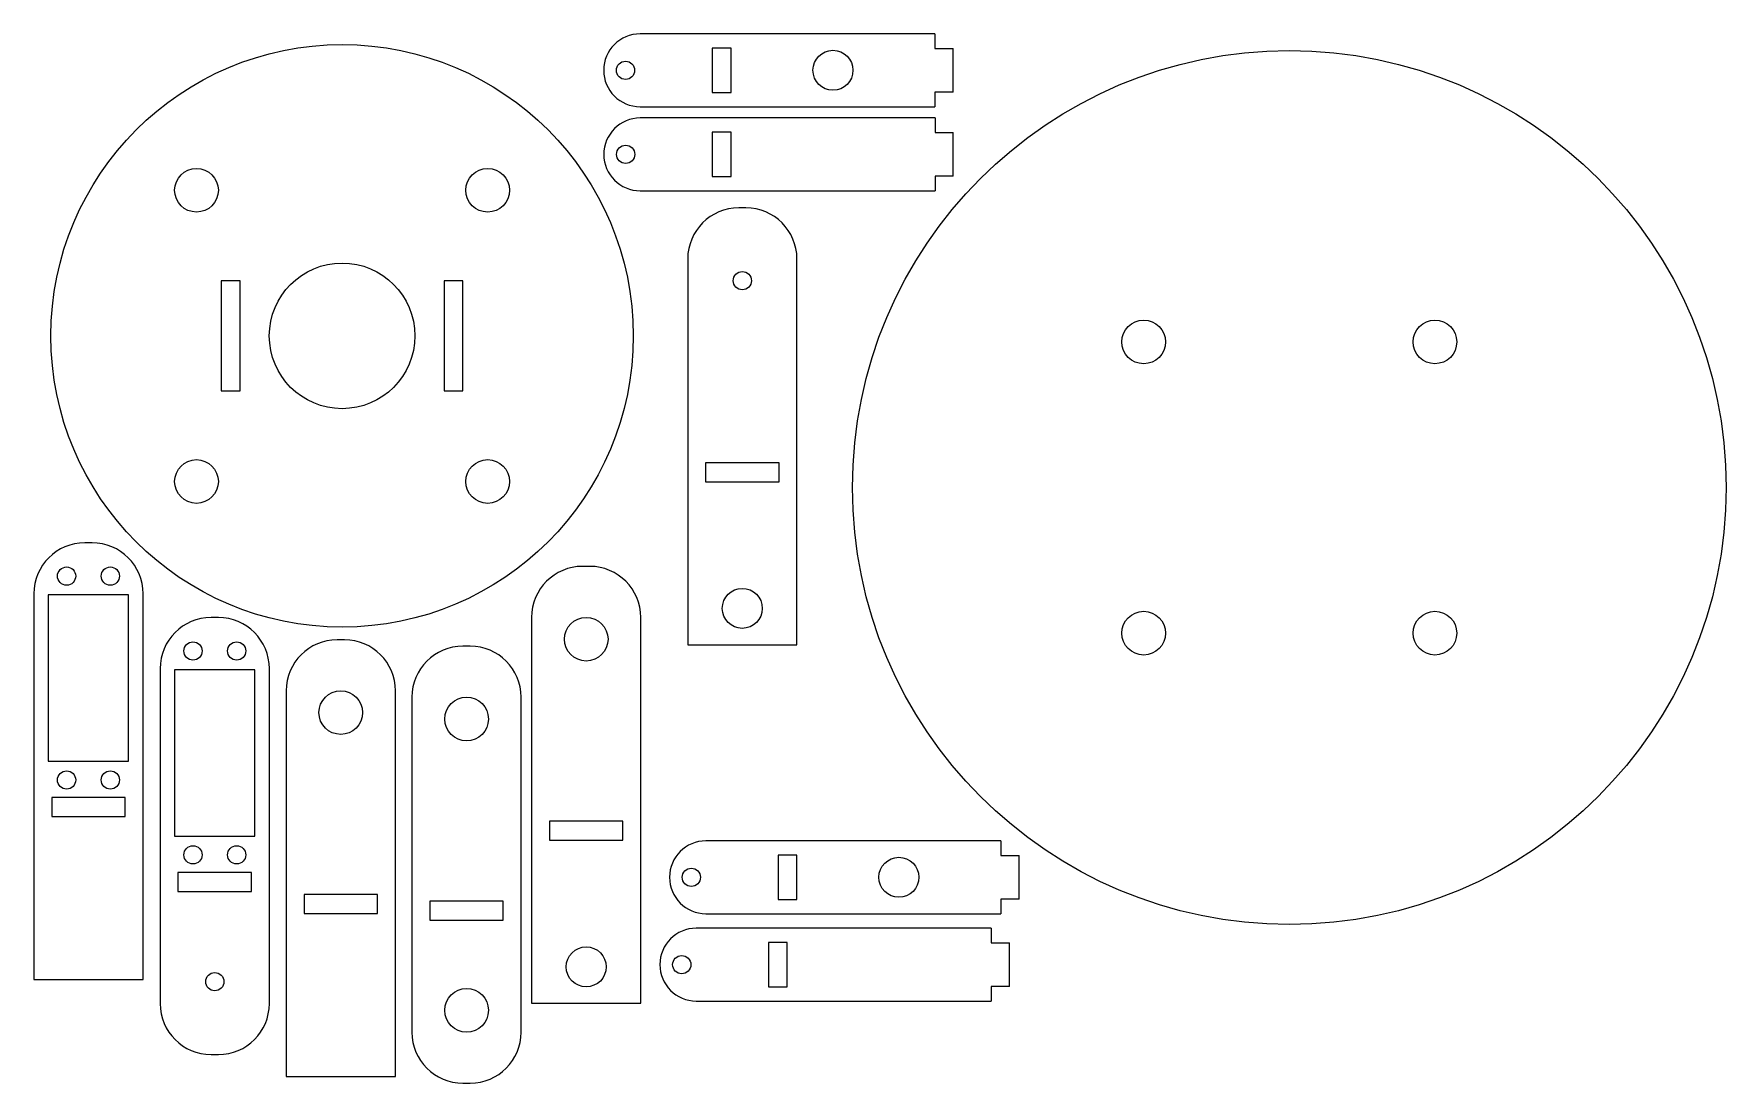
# Model space of a CAD drawing. Header units: millimetres. Extents: x 3 to 299, y 120 to 303.
import ezdxf

# ---------------------------------------------------------------- set-up
doc = ezdxf.new("R2010")
doc.units = ezdxf.units.MM

msp = doc.modelspace()

# ---------------------------------------------------------------- linework, layer by layer
at = {"color": 7, "linetype": 'Continuous', "lineweight": 15}
for p, q in [((160.51, 302.54), (109.08, 302.54)), ((160.51, 302.54), (160.51, 300)), ((124.95, 300.07), (121.65, 300.07)), ((121.65, 300.07), (121.65, 292.32)), ((124.95, 292.32), (124.95, 300.07)), ((160.51, 300), (163.69, 300)), ((163.69, 292.38), (163.69, 300)), ((121.65, 292.32), (124.95, 292.32)), ((163.69, 292.38), (160.51, 292.38)), ((160.51, 292.38), (160.51, 289.84)), ((109.08, 289.84), (160.51, 289.84)), ((160.54, 287.87), (109.1, 287.87)), ((160.54, 287.87), (160.54, 285.33)), ((124.98, 285.39), (121.67, 285.39)), ((121.67, 285.39), (121.67, 277.64)), ((124.98, 277.64), (124.98, 285.39)), ((160.54, 285.33), (163.71, 285.33)), ((163.71, 277.71), (163.71, 285.33)), ((121.67, 277.64), (124.98, 277.64)), ((163.71, 277.71), (160.54, 277.71)), ((160.54, 277.71), (160.54, 275.17)), ((109.1, 275.17), (160.54, 275.17)), ((127.55, 272.19), (126.28, 272.19)), ((117.39, 263.3), (117.39, 195.99)), ((136.44, 195.99), (136.44, 263.3)), ((39.32, 259.46), (36.02, 259.46)), ((36.02, 259.46), (36.02, 240.28)), ((39.32, 240.28), (39.32, 259.46)), ((74.88, 259.46), (74.88, 240.28)), ((78.18, 259.46), (74.88, 259.46)), ((78.18, 240.28), (78.18, 259.46)), ((36.02, 240.28), (39.32, 240.28)), ((74.88, 240.28), (78.18, 240.28)), ((133.33, 227.74), (120.5, 227.74)), ((120.5, 227.74), (120.5, 224.44)), ((133.33, 224.44), (133.33, 227.74)), ((120.5, 224.44), (133.33, 224.44)), ((13.49, 213.79), (12.22, 213.79)), ((100.31, 209.67), (99.04, 209.67)), ((3.33, 204.9), (3.33, 137.59)), ((19.85, 204.69), (5.85, 204.69)), ((5.85, 204.69), (5.85, 175.69)), ((19.85, 175.69), (19.85, 204.69)), ((22.38, 137.59), (22.38, 204.9)), ((90.15, 200.78), (90.15, 133.47)), ((109.2, 133.47), (109.2, 200.78)), ((35.52, 200.73), (34.25, 200.73)), ((57.51, 196.87), (56.24, 196.87)), ((79.44, 195.74), (78.17, 195.74)), ((117.39, 195.99), (136.44, 195.99)), ((25.36, 191.84), (25.36, 133.42)), ((41.89, 191.63), (27.89, 191.63)), ((27.89, 191.63), (27.89, 162.63)), ((41.89, 162.63), (41.89, 191.63)), ((44.41, 133.42), (44.41, 191.84)), ((47.35, 187.98), (47.35, 120.67)), ((66.4, 120.67), (66.4, 187.98)), ((69.28, 186.85), (69.28, 128.43)), ((88.33, 128.43), (88.33, 186.85)), ((5.85, 175.69), (19.85, 175.69)), ((19.27, 169.34), (6.44, 169.34)), ((6.44, 169.34), (6.44, 166.04)), ((19.27, 166.04), (19.27, 169.34)), ((6.44, 166.04), (19.27, 166.04)), ((27.89, 162.63), (41.89, 162.63)), ((106.09, 165.22), (93.27, 165.22)), ((93.27, 165.22), (93.27, 161.92)), ((106.09, 161.92), (106.09, 165.22)), ((93.27, 161.92), (106.09, 161.92)), ((172, 161.79), (120.57, 161.79)), ((172, 161.79), (172, 159.25)), ((136.44, 159.32), (133.14, 159.32)), ((133.14, 159.32), (133.14, 151.57)), ((136.44, 151.57), (136.44, 159.32)), ((172, 159.25), (175.18, 159.25)), ((175.18, 151.63), (175.18, 159.25)), ((41.3, 156.28), (28.47, 156.28)), ((28.47, 156.28), (28.47, 152.98)), ((41.3, 152.98), (41.3, 156.28)), ((28.47, 152.98), (41.3, 152.98)), ((63.28, 152.42), (50.46, 152.42)), ((50.46, 152.42), (50.46, 149.12)), ((63.28, 149.12), (63.28, 152.42)), ((85.22, 151.29), (72.4, 151.29)), ((72.4, 151.29), (72.4, 147.99)), ((85.22, 147.99), (85.22, 151.29)), ((133.14, 151.57), (136.44, 151.57)), ((175.18, 151.63), (172, 151.63)), ((172, 151.63), (172, 149.09)), ((50.46, 149.12), (63.28, 149.12)), ((72.4, 147.99), (85.22, 147.99)), ((120.57, 149.09), (172, 149.09)), ((170.32, 146.56), (118.89, 146.56)), ((170.32, 146.56), (170.32, 144.02)), ((134.76, 144.08), (131.46, 144.08)), ((131.46, 144.08), (131.46, 136.34)), ((134.76, 136.34), (134.76, 144.08)), ((170.32, 144.02), (173.5, 144.02)), ((173.5, 136.4), (173.5, 144.02)), ((3.33, 137.59), (22.38, 137.59)), ((131.46, 136.34), (134.76, 136.34)), ((173.5, 136.4), (170.32, 136.4)), ((170.32, 136.4), (170.32, 133.86)), ((90.15, 133.47), (109.2, 133.47)), ((118.89, 133.86), (170.32, 133.86)), ((34.25, 124.53), (35.52, 124.53)), ((47.35, 120.67), (66.4, 120.67)), ((78.17, 119.54), (79.44, 119.54))]:
    msp.add_line(p, q, dxfattribs=at)
for centre, radius in [((57.1, 249.87), 50.8), ((142.73, 296.19), 3.49), ((222.33, 223.42), 76.2), ((106.54, 296.19), 1.59), ((106.56, 281.52), 1.59), ((31.7, 275.27), 3.81), ((82.5, 275.27), 3.81), ((57.1, 249.87), 12.7), ((126.91, 259.49), 1.59), ((196.93, 248.82), 3.81), ((247.73, 248.82), 3.81), ((31.7, 224.47), 3.81), ((82.5, 224.47), 3.81), ((9.04, 207.97), 1.59), ((16.66, 207.97), 1.59), ((126.91, 202.34), 3.49), ((99.68, 196.97), 3.81), ((196.93, 198.02), 3.81), ((247.73, 198.02), 3.81), ((31.08, 194.91), 1.59), ((38.7, 194.91), 1.59), ((56.87, 184.17), 3.81), ((78.81, 183.04), 3.81), ((9.04, 172.41), 1.59), ((16.66, 172.41), 1.59), ((31.08, 159.35), 1.59), ((38.7, 159.35), 1.59), ((118.03, 155.44), 1.59), ((154.22, 155.44), 3.49), ((99.68, 139.82), 3.49), ((116.35, 140.21), 1.59), ((34.89, 137.23), 1.59), ((78.81, 132.24), 3.81)]:
    msp.add_circle(centre, radius, dxfattribs=at)
for centre, radius, start, end in [((109.08, 296.19), 6.35, 90, 180), ((109.08, 296.19), 6.35, 180, 270), ((109.1, 281.52), 6.35, 90, 180), ((109.1, 281.52), 6.35, 180, 270), ((126.28, 263.3), 8.89, 90, 180), ((127.55, 263.3), 8.89, 0, 90), ((12.22, 204.9), 8.89, 90, 180), ((13.49, 204.9), 8.89, 0, 90), ((99.04, 200.78), 8.89, 90, 180), ((100.31, 200.78), 8.89, 0, 90), ((34.25, 191.84), 8.89, 90, 180), ((35.52, 191.84), 8.89, 0, 90), ((56.24, 187.98), 8.89, 90, 180), ((57.51, 187.98), 8.89, 0, 90), ((78.17, 186.85), 8.89, 90, 180), ((79.44, 186.85), 8.89, 0, 90), ((120.57, 155.44), 6.35, 90, 180), ((120.57, 155.44), 6.35, 180, 270), ((118.89, 140.21), 6.35, 90, 180), ((118.89, 140.21), 6.35, 180, 270), ((34.25, 133.42), 8.89, 180, 270), ((35.52, 133.42), 8.89, 270, 0), ((78.17, 128.43), 8.89, 180, 270), ((79.44, 128.43), 8.89, 270, 0)]:
    msp.add_arc(centre, radius, start, end, dxfattribs=at)

doc.saveas('drawing.dxf')
